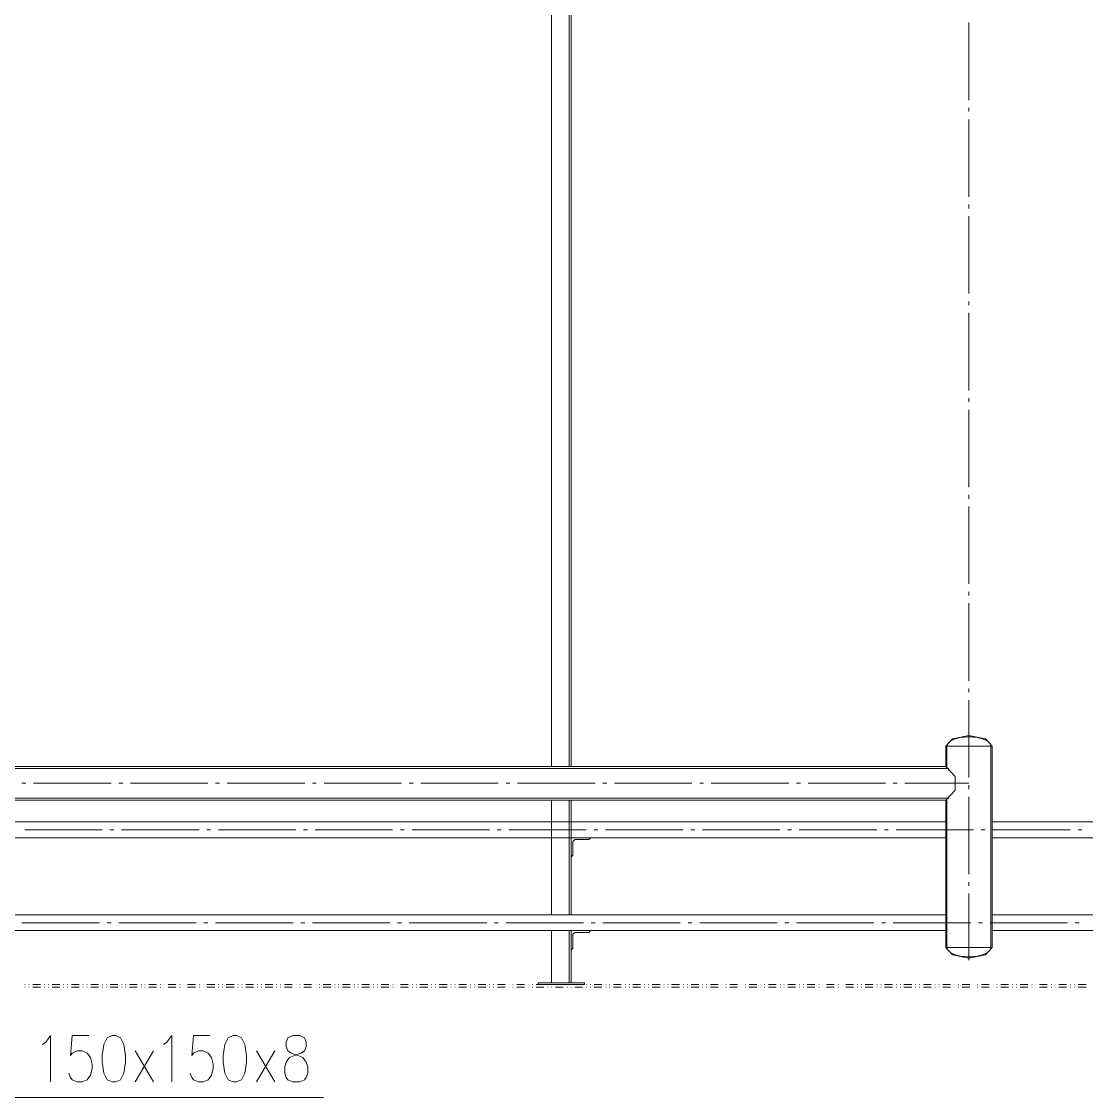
# Model space of a CAD drawing. Header units: millimetres. Extents: x 0 to 829, y 0 to 586.
# Drawn here: x 136.7 to 204.5, y 439.5 to 508 of the extents above; entities that cross this region are included whole.
import ezdxf

# ---------------------------------------------------------------- set-up
doc = ezdxf.new("R2010")
doc.units = ezdxf.units.MM

msp = doc.modelspace()

# ---------------------------------------------------------------- linework, layer by layer
at = {"color": 0, "lineweight": 0}
for points in [[(170.469278, 529.029083), (170.469278, 460.607833)], [(171.594639, 529.029083), (171.594639, 460.607833)], [(171.711056, 529.029083), (171.711056, 460.607833)], [(197.0405, 507.978833), (197.0405, 503.047)], [(197.0405, 502.556639), (197.0405, 502.309694)], [(197.0405, 501.815806), (197.0405, 496.8875)], [(197.0405, 496.393611), (197.0405, 496.146667)], [(197.0405, 495.652778), (197.0405, 490.724472)], [(197.0405, 490.230583), (197.0405, 489.983639)], [(197.0405, 489.493278), (197.0405, 484.561444)], [(197.0405, 484.071083), (197.0405, 483.824139)], [(197.0405, 483.33025), (197.0405, 478.401944)], [(197.0405, 477.908056), (197.0405, 477.661111)], [(197.0405, 477.167222), (197.0405, 472.238917)], [(197.0405, 471.745028), (197.0405, 471.498083)], [(197.0405, 471.007722), (197.0405, 466.075889)], [(197.0405, 465.585528), (197.0405, 465.338583)], [(197.0405, 464.844694), (197.0405, 459.916389)], [(198.518639, 461.909583), (198.084722, 462.385833), (197.0405, 462.583389), (195.99275, 462.385833), (195.558833, 461.909583)], [(198.4375, 461.909583), (198.4375, 461.934278), (198.433972, 461.958972), (198.426917, 461.983667), (198.416333, 462.008361), (198.40575, 462.036583), (198.388111, 462.061278), (198.370472, 462.085972), (198.345778, 462.114194), (198.321083, 462.142417), (198.292861, 462.167111), (198.261111, 462.191806), (198.225833, 462.220028), (198.187028, 462.244722), (198.144694, 462.269417), (198.098833, 462.290583), (198.052972, 462.315278), (198.003583, 462.336444), (197.950667, 462.357611), (197.894222, 462.37525), (197.837778, 462.392889), (197.717833, 462.428167), (197.590833, 462.452861), (197.456778, 462.477556), (197.319194, 462.491667), (197.181611, 462.50225), (197.0405, 462.505778), (196.899389, 462.50225), (196.758278, 462.491667), (196.620694, 462.477556), (196.486639, 462.452861), (196.359639, 462.428167), (196.239694, 462.392889), (196.18325, 462.37525), (196.130333, 462.357611), (196.077417, 462.336444), (196.0245, 462.315278), (195.978639, 462.290583), (195.932778, 462.269417), (195.893972, 462.244722), (195.855167, 462.220028), (195.819889, 462.191806), (195.784611, 462.167111), (195.756389, 462.142417), (195.731694, 462.114194), (195.710528, 462.085972), (195.689361, 462.061278), (195.67525, 462.036583), (195.661139, 462.008361), (195.650556, 461.983667), (195.6435, 461.958972), (195.639972, 461.934278), (195.639972, 461.909583)], [(195.558833, 461.909583), (198.518639, 461.909583)], [(195.558833, 461.909583), (195.558833, 460.607833)], [(195.639972, 461.909583), (195.639972, 460.5655)], [(198.4375, 461.909583), (198.4375, 449.093167)], [(198.518639, 461.909583), (198.518639, 449.093167)], [(102.757111, 460.487889), (195.759917, 460.487889)], [(102.954667, 460.607833), (195.558833, 460.607833)], [(195.558833, 458.477056), (196.155028, 459.108528), (196.155028, 459.976361), (195.558833, 460.607833)], [(136.764889, 459.542444), (137.011833, 459.542444)], [(137.505722, 459.542444), (142.434028, 459.542444)], [(142.927917, 459.542444), (143.174861, 459.542444)], [(143.66875, 459.542444), (148.597056, 459.542444)], [(149.090944, 459.542444), (149.334361, 459.542444)], [(149.82825, 459.542444), (154.760083, 459.542444)], [(155.250444, 459.542444), (155.497389, 459.542444)], [(155.991278, 459.542444), (160.919583, 459.542444)], [(161.413472, 459.542444), (161.660417, 459.542444)], [(162.154306, 459.542444), (167.082611, 459.542444)], [(167.5765, 459.542444), (167.823444, 459.542444)], [(168.313806, 459.542444), (173.245639, 459.542444)], [(173.736, 459.542444), (173.982944, 459.542444)], [(174.476833, 459.542444), (179.405139, 459.542444)], [(179.899028, 459.542444), (180.145972, 459.542444)], [(180.639861, 459.542444), (185.568167, 459.542444)], [(186.062056, 459.542444), (186.309, 459.542444)], [(186.799361, 459.542444), (191.731194, 459.542444)], [(192.221556, 459.542444), (192.4685, 459.542444)], [(192.962389, 459.542444), (197.0405, 459.542444)], [(197.0405, 459.4225), (197.0405, 459.175556)], [(102.757111, 458.597), (195.759917, 458.597)], [(102.954667, 458.477056), (195.558833, 458.477056)], [(170.469278, 458.477056), (170.469278, 451.171028)], [(171.594639, 458.477056), (171.594639, 451.171028)], [(171.711056, 458.477056), (171.711056, 451.171028)], [(195.558833, 458.477056), (195.558833, 449.093167)], [(195.639972, 458.519389), (195.639972, 449.093167)], [(197.0405, 458.681667), (197.0405, 453.753361)], [(102.834722, 457.087111), (195.558833, 457.087111)], [(198.518639, 457.087111), (365.629472, 457.087111)], [(136.941278, 456.586167), (141.869583, 456.586167)], [(142.363472, 456.586167), (142.610417, 456.586167)], [(143.104306, 456.586167), (148.032611, 456.586167)], [(148.5265, 456.586167), (148.773444, 456.586167)], [(149.263806, 456.586167), (154.195639, 456.586167)], [(154.686, 456.586167), (154.932944, 456.586167)], [(155.426833, 456.586167), (160.355139, 456.586167)], [(160.849028, 456.586167), (161.095972, 456.586167)], [(161.589861, 456.586167), (166.518167, 456.586167)], [(167.012056, 456.586167), (167.259, 456.586167)], [(167.749361, 456.586167), (172.681194, 456.586167)], [(173.171556, 456.586167), (173.4185, 456.586167)], [(173.912389, 456.586167), (178.840694, 456.586167)], [(179.334583, 456.586167), (179.581528, 456.586167)], [(180.075417, 456.586167), (185.003722, 456.586167)], [(185.497611, 456.586167), (185.744556, 456.586167)], [(186.234917, 456.586167), (191.16675, 456.586167)], [(191.660639, 456.586167), (191.904056, 456.586167)], [(192.397944, 456.586167), (197.329778, 456.586167)], [(197.820139, 456.586167), (198.067083, 456.586167)], [(198.560972, 456.586167), (203.489278, 456.586167)], [(203.983167, 456.586167), (204.230111, 456.586167)], [(102.834722, 456.081694), (195.558833, 456.081694)], [(171.947417, 455.965278), (171.831, 455.845333)], [(171.831, 455.845333), (171.831, 454.959861)], [(171.947417, 455.965278), (172.836417, 455.965278)], [(172.836417, 455.965278), (172.952833, 456.081694)], [(198.518639, 456.081694), (365.629472, 456.081694)], [(171.711056, 454.839917), (171.831, 454.959861)], [(197.0405, 453.259472), (197.0405, 453.012528)], [(197.0405, 452.522167), (197.0405, 448.281778)], [(102.834722, 451.171028), (195.558833, 451.171028)], [(198.518639, 451.171028), (365.629472, 451.171028)], [(102.834722, 450.165611), (195.558833, 450.165611)], [(136.764889, 450.670083), (141.696722, 450.670083)], [(142.187083, 450.670083), (142.434028, 450.670083)], [(142.927917, 450.670083), (147.856222, 450.670083)], [(148.350111, 450.670083), (148.597056, 450.670083)], [(149.090944, 450.670083), (154.01925, 450.670083)], [(154.513139, 450.670083), (154.760083, 450.670083)], [(155.250444, 450.670083), (160.182278, 450.670083)], [(160.672639, 450.670083), (160.919583, 450.670083)], [(161.413472, 450.670083), (166.341778, 450.670083)], [(166.835667, 450.670083), (167.082611, 450.670083)], [(167.5765, 450.670083), (172.504806, 450.670083)], [(170.469278, 450.165611), (170.469278, 446.845972)], [(171.594639, 450.165611), (171.594639, 446.845972)], [(171.711056, 450.165611), (171.711056, 446.845972)], [(172.836417, 450.049194), (172.952833, 450.165611)], [(172.998694, 450.670083), (173.245639, 450.670083)], [(173.736, 450.670083), (178.667833, 450.670083)], [(179.158194, 450.670083), (179.405139, 450.670083)], [(179.899028, 450.670083), (184.827333, 450.670083)], [(185.321222, 450.670083), (185.568167, 450.670083)], [(186.062056, 450.670083), (190.990361, 450.670083)], [(191.48425, 450.670083), (191.731194, 450.670083)], [(192.221556, 450.670083), (197.153389, 450.670083)], [(197.647278, 450.670083), (197.890694, 450.670083)], [(198.384583, 450.670083), (203.316417, 450.670083)], [(198.518639, 450.165611), (365.629472, 450.165611)], [(203.806778, 450.670083), (204.053722, 450.670083)], [(171.947417, 450.049194), (171.831, 449.92925)], [(171.831, 449.92925), (171.831, 449.043778)], [(171.947417, 450.049194), (172.836417, 450.049194)], [(171.711056, 448.923833), (171.831, 449.043778)], [(195.558833, 449.093167), (198.518639, 449.093167)], [(198.518639, 449.093167), (198.084722, 448.616917), (197.0405, 448.419361), (195.99275, 448.616917), (195.558833, 449.093167)], [(198.4375, 449.093167), (198.4375, 449.068472), (198.433972, 449.043778), (198.426917, 449.019083), (198.416333, 448.990861), (198.40575, 448.966167), (198.388111, 448.941472), (198.370472, 448.91325), (198.345778, 448.888556), (198.321083, 448.860333), (198.292861, 448.835639), (198.261111, 448.807417), (198.225833, 448.782722), (198.187028, 448.758028), (198.144694, 448.733333), (198.098833, 448.708639), (198.052972, 448.687472), (198.003583, 448.666306), (197.950667, 448.645139), (197.894222, 448.623972), (197.837778, 448.606333), (197.717833, 448.574583), (197.590833, 448.546361), (197.456778, 448.525194), (197.319194, 448.511083), (197.181611, 448.5005), (197.0405, 448.496972), (196.899389, 448.5005), (196.758278, 448.511083), (196.620694, 448.525194), (196.486639, 448.546361), (196.359639, 448.574583), (196.239694, 448.606333), (196.18325, 448.623972), (196.130333, 448.645139), (196.077417, 448.666306), (196.0245, 448.687472), (195.978639, 448.708639), (195.932778, 448.733333), (195.893972, 448.758028), (195.855167, 448.782722), (195.819889, 448.807417), (195.784611, 448.835639), (195.756389, 448.860333), (195.731694, 448.888556), (195.710528, 448.91325), (195.689361, 448.941472), (195.67525, 448.966167), (195.661139, 448.990861), (195.650556, 449.019083), (195.6435, 449.043778), (195.639972, 449.068472), (195.639972, 449.093167)], [(136.951861, 446.726028), (136.9695, 446.726028)], [(137.198806, 446.726028), (137.216444, 446.726028)], [(137.44575, 446.726028), (137.939639, 446.726028)], [(138.186583, 446.726028), (138.204222, 446.726028)], [(138.433528, 446.726028), (138.451167, 446.726028)], [(138.676944, 446.726028), (139.170833, 446.726028)], [(139.417778, 446.726028), (139.435417, 446.726028)], [(139.664722, 446.726028), (139.682361, 446.726028)], [(139.911667, 446.726028), (140.405556, 446.726028)], [(140.648972, 446.726028), (140.666611, 446.726028)], [(140.895917, 446.726028), (140.913556, 446.726028)], [(141.142861, 446.726028), (141.63675, 446.726028)], [(141.883694, 446.726028), (141.901333, 446.726028)], [(142.130639, 446.726028), (142.148278, 446.726028)], [(142.374056, 446.726028), (142.867944, 446.726028)], [(143.114889, 446.726028), (143.132528, 446.726028)], [(143.361833, 446.726028), (143.379472, 446.726028)], [(143.608778, 446.726028), (144.102667, 446.726028)], [(144.346083, 446.726028), (144.363722, 446.726028)], [(144.593028, 446.726028), (144.610667, 446.726028)], [(144.839972, 446.726028), (145.333861, 446.726028)], [(145.580806, 446.726028), (145.598444, 446.726028)], [(145.82775, 446.726028), (145.845389, 446.726028)], [(146.071167, 446.726028), (146.565056, 446.726028)], [(146.812, 446.726028), (146.829639, 446.726028)], [(147.058944, 446.726028), (147.076583, 446.726028)], [(147.305889, 446.726028), (147.799778, 446.726028)], [(148.043194, 446.726028), (148.060833, 446.726028)], [(148.290139, 446.726028), (148.307778, 446.726028)], [(148.537083, 446.726028), (149.030972, 446.726028)], [(149.277917, 446.726028), (149.295556, 446.726028)], [(149.524861, 446.726028), (149.5425, 446.726028)], [(149.771806, 446.726028), (150.262167, 446.726028)], [(150.509111, 446.726028), (150.52675, 446.726028)], [(150.756056, 446.726028), (150.773694, 446.726028)], [(151.003, 446.726028), (151.496889, 446.726028)], [(151.740306, 446.726028), (151.757944, 446.726028)], [(151.98725, 446.726028), (152.004889, 446.726028)], [(152.234194, 446.726028), (152.728083, 446.726028)], [(152.975028, 446.726028), (152.992667, 446.726028)], [(153.221972, 446.726028), (153.239611, 446.726028)], [(153.468917, 446.726028), (153.959278, 446.726028)], [(154.206222, 446.726028), (154.223861, 446.726028)], [(154.453167, 446.726028), (154.470806, 446.726028)], [(154.700111, 446.726028), (155.194, 446.726028)], [(155.437417, 446.726028), (155.455056, 446.726028)], [(155.684361, 446.726028), (155.702, 446.726028)], [(155.931306, 446.726028), (156.425194, 446.726028)], [(156.672139, 446.726028), (156.689778, 446.726028)], [(156.919083, 446.726028), (156.936722, 446.726028)], [(157.166028, 446.726028), (157.656389, 446.726028)], [(157.903333, 446.726028), (157.920972, 446.726028)], [(158.150278, 446.726028), (158.167917, 446.726028)], [(158.397222, 446.726028), (158.891111, 446.726028)], [(159.134528, 446.726028), (159.152167, 446.726028)], [(159.381472, 446.726028), (159.399111, 446.726028)], [(159.628417, 446.726028), (160.122306, 446.726028)], [(160.36925, 446.726028), (160.386889, 446.726028)], [(160.616194, 446.726028), (160.633833, 446.726028)], [(160.863139, 446.726028), (161.3535, 446.726028)], [(161.600444, 446.726028), (161.618083, 446.726028)], [(161.847389, 446.726028), (161.865028, 446.726028)], [(162.094333, 446.726028), (162.588222, 446.726028)], [(162.835167, 446.726028), (162.852806, 446.726028)], [(163.078583, 446.726028), (163.096222, 446.726028)], [(163.325528, 446.726028), (163.819417, 446.726028)], [(164.066361, 446.726028), (164.084, 446.726028)], [(164.313306, 446.726028), (164.330944, 446.726028)], [(164.56025, 446.726028), (165.050611, 446.726028)], [(165.297556, 446.726028), (165.315194, 446.726028)], [(165.5445, 446.726028), (165.562139, 446.726028)], [(165.791444, 446.726028), (166.285333, 446.726028)], [(166.532278, 446.726028), (166.549917, 446.726028)], [(166.775694, 446.726028), (166.793333, 446.726028)], [(167.022639, 446.726028), (167.516528, 446.726028)], [(167.763472, 446.726028), (167.781111, 446.726028)], [(168.010417, 446.726028), (168.028056, 446.726028)], [(168.257361, 446.726028), (168.747722, 446.726028)], [(168.994667, 446.726028), (169.012306, 446.726028)], [(169.241611, 446.726028), (169.25925, 446.726028)], [(169.488556, 446.726028), (169.982444, 446.726028)], [(169.612028, 446.845972), (169.612028, 446.726028)], [(169.612028, 446.845972), (172.568306, 446.845972)], [(169.612028, 446.726028), (172.568306, 446.726028)], [(170.229389, 446.726028), (170.247028, 446.726028)], [(170.472806, 446.726028), (170.490444, 446.726028)], [(170.71975, 446.726028), (171.213639, 446.726028)], [(171.460583, 446.726028), (171.478222, 446.726028)], [(171.707528, 446.726028), (171.725167, 446.726028)], [(171.954472, 446.726028), (172.444833, 446.726028)], [(172.568306, 446.845972), (172.568306, 446.726028)], [(172.691778, 446.726028), (172.709417, 446.726028)], [(172.938722, 446.726028), (172.956361, 446.726028)], [(173.185667, 446.726028), (173.679556, 446.726028)], [(173.9265, 446.726028), (173.944139, 446.726028)], [(174.169917, 446.726028), (174.187556, 446.726028)], [(174.416861, 446.726028), (174.91075, 446.726028)], [(175.157694, 446.726028), (175.175333, 446.726028)], [(175.404639, 446.726028), (175.422278, 446.726028)], [(175.651583, 446.726028), (176.141944, 446.726028)], [(176.388889, 446.726028), (176.406528, 446.726028)], [(176.635833, 446.726028), (176.653472, 446.726028)], [(176.882778, 446.726028), (177.376667, 446.726028)], [(177.623611, 446.726028), (177.64125, 446.726028)], [(177.867028, 446.726028), (177.884667, 446.726028)], [(178.113972, 446.726028), (178.607861, 446.726028)], [(178.854806, 446.726028), (178.872444, 446.726028)], [(179.10175, 446.726028), (179.119389, 446.726028)], [(179.348694, 446.726028), (179.839056, 446.726028)], [(180.086, 446.726028), (180.103639, 446.726028)], [(180.332944, 446.726028), (180.350583, 446.726028)], [(180.579889, 446.726028), (181.073778, 446.726028)], [(181.320722, 446.726028), (181.338361, 446.726028)], [(181.564139, 446.726028), (181.581778, 446.726028)], [(181.811083, 446.726028), (182.304972, 446.726028)], [(182.551917, 446.726028), (182.569556, 446.726028)], [(182.798861, 446.726028), (182.8165, 446.726028)], [(183.045806, 446.726028), (183.536167, 446.726028)], [(183.783111, 446.726028), (183.80075, 446.726028)], [(184.030056, 446.726028), (184.047694, 446.726028)], [(184.277, 446.726028), (184.770889, 446.726028)], [(185.017833, 446.726028), (185.035472, 446.726028)], [(185.26125, 446.726028), (185.278889, 446.726028)], [(185.508194, 446.726028), (186.002083, 446.726028)], [(186.249028, 446.726028), (186.266667, 446.726028)], [(186.495972, 446.726028), (186.513611, 446.726028)], [(186.742917, 446.726028), (187.233278, 446.726028)], [(187.480222, 446.726028), (187.497861, 446.726028)], [(187.727167, 446.726028), (187.744806, 446.726028)], [(187.974111, 446.726028), (188.468, 446.726028)], [(188.714944, 446.726028), (188.732583, 446.726028)], [(188.958361, 446.726028), (188.976, 446.726028)], [(189.205306, 446.726028), (189.699194, 446.726028)], [(189.946139, 446.726028), (189.963778, 446.726028)], [(190.193083, 446.726028), (190.210722, 446.726028)], [(190.440028, 446.726028), (190.930389, 446.726028)], [(191.177333, 446.726028), (191.194972, 446.726028)], [(191.424278, 446.726028), (191.441917, 446.726028)], [(191.671222, 446.726028), (192.165111, 446.726028)], [(192.412056, 446.726028), (192.429694, 446.726028)], [(192.659, 446.726028), (192.676639, 446.726028)], [(192.902417, 446.726028), (193.396306, 446.726028)], [(193.64325, 446.726028), (193.660889, 446.726028)], [(193.890194, 446.726028), (193.907833, 446.726028)], [(194.137139, 446.726028), (194.6275, 446.726028)], [(194.874444, 446.726028), (194.892083, 446.726028)], [(195.121389, 446.726028), (195.139028, 446.726028)], [(195.368333, 446.726028), (195.862222, 446.726028)], [(196.109167, 446.726028), (196.126806, 446.726028)], [(196.356111, 446.726028), (196.37375, 446.726028)], [(196.599528, 446.726028), (197.093417, 446.726028)], [(197.340361, 446.726028), (197.358, 446.726028)], [(197.587306, 446.726028), (197.604944, 446.726028)], [(197.83425, 446.726028), (198.324611, 446.726028)], [(198.571556, 446.726028), (198.589194, 446.726028)], [(198.8185, 446.726028), (198.836139, 446.726028)], [(199.065444, 446.726028), (199.559333, 446.726028)], [(199.806278, 446.726028), (199.823917, 446.726028)], [(200.053222, 446.726028), (200.070861, 446.726028)], [(200.296639, 446.726028), (200.790528, 446.726028)], [(201.037472, 446.726028), (201.055111, 446.726028)], [(201.284417, 446.726028), (201.302056, 446.726028)], [(201.531361, 446.726028), (202.021722, 446.726028)], [(202.268667, 446.726028), (202.286306, 446.726028)], [(202.515611, 446.726028), (202.53325, 446.726028)], [(202.762556, 446.726028), (203.256444, 446.726028)], [(203.503389, 446.726028), (203.521028, 446.726028)], [(203.750333, 446.726028), (203.767972, 446.726028)], [(203.99375, 446.726028), (204.487639, 446.726028)], [(136.951861, 446.567278), (136.9695, 446.567278)], [(137.198806, 446.567278), (137.216444, 446.567278)], [(137.44575, 446.567278), (137.939639, 446.567278)], [(138.186583, 446.567278), (138.204222, 446.567278)], [(138.433528, 446.567278), (138.451167, 446.567278)], [(138.676944, 446.567278), (139.170833, 446.567278)], [(139.417778, 446.567278), (139.435417, 446.567278)], [(139.664722, 446.567278), (139.682361, 446.567278)], [(139.911667, 446.567278), (140.405556, 446.567278)], [(140.648972, 446.567278), (140.666611, 446.567278)], [(140.895917, 446.567278), (140.913556, 446.567278)], [(141.142861, 446.567278), (141.63675, 446.567278)], [(141.883694, 446.567278), (141.901333, 446.567278)], [(142.130639, 446.567278), (142.148278, 446.567278)], [(142.374056, 446.567278), (142.867944, 446.567278)], [(143.114889, 446.567278), (143.132528, 446.567278)], [(143.361833, 446.567278), (143.379472, 446.567278)], [(143.608778, 446.567278), (144.102667, 446.567278)], [(144.346083, 446.567278), (144.363722, 446.567278)], [(144.593028, 446.567278), (144.610667, 446.567278)], [(144.839972, 446.567278), (145.333861, 446.567278)], [(145.580806, 446.567278), (145.598444, 446.567278)], [(145.82775, 446.567278), (145.845389, 446.567278)], [(146.071167, 446.567278), (146.565056, 446.567278)], [(146.812, 446.567278), (146.829639, 446.567278)], [(147.058944, 446.567278), (147.076583, 446.567278)], [(147.305889, 446.567278), (147.799778, 446.567278)], [(148.043194, 446.567278), (148.060833, 446.567278)], [(148.290139, 446.567278), (148.307778, 446.567278)], [(148.537083, 446.567278), (149.030972, 446.567278)], [(149.277917, 446.567278), (149.295556, 446.567278)], [(149.524861, 446.567278), (149.5425, 446.567278)], [(149.771806, 446.567278), (150.262167, 446.567278)], [(150.509111, 446.567278), (150.52675, 446.567278)], [(150.756056, 446.567278), (150.773694, 446.567278)], [(151.003, 446.567278), (151.496889, 446.567278)], [(151.740306, 446.567278), (151.757944, 446.567278)], [(151.98725, 446.567278), (152.004889, 446.567278)], [(152.234194, 446.567278), (152.728083, 446.567278)], [(152.975028, 446.567278), (152.992667, 446.567278)], [(153.221972, 446.567278), (153.239611, 446.567278)], [(153.468917, 446.567278), (153.959278, 446.567278)], [(154.206222, 446.567278), (154.223861, 446.567278)], [(154.453167, 446.567278), (154.470806, 446.567278)], [(154.700111, 446.567278), (155.194, 446.567278)], [(155.437417, 446.567278), (155.455056, 446.567278)], [(155.684361, 446.567278), (155.702, 446.567278)], [(155.931306, 446.567278), (156.425194, 446.567278)], [(156.672139, 446.567278), (156.689778, 446.567278)], [(156.919083, 446.567278), (156.936722, 446.567278)], [(157.166028, 446.567278), (157.656389, 446.567278)], [(157.903333, 446.567278), (157.920972, 446.567278)], [(158.150278, 446.567278), (158.167917, 446.567278)], [(158.397222, 446.567278), (158.891111, 446.567278)], [(159.134528, 446.567278), (159.152167, 446.567278)], [(159.381472, 446.567278), (159.399111, 446.567278)], [(159.628417, 446.567278), (160.122306, 446.567278)], [(160.36925, 446.567278), (160.386889, 446.567278)], [(160.616194, 446.567278), (160.633833, 446.567278)], [(160.863139, 446.567278), (161.3535, 446.567278)], [(161.600444, 446.567278), (161.618083, 446.567278)], [(161.847389, 446.567278), (161.865028, 446.567278)], [(162.094333, 446.567278), (162.588222, 446.567278)], [(162.835167, 446.567278), (162.852806, 446.567278)], [(163.078583, 446.567278), (163.096222, 446.567278)], [(163.325528, 446.567278), (163.819417, 446.567278)], [(164.066361, 446.567278), (164.084, 446.567278)], [(164.313306, 446.567278), (164.330944, 446.567278)], [(164.56025, 446.567278), (165.050611, 446.567278)], [(165.297556, 446.567278), (165.315194, 446.567278)], [(165.5445, 446.567278), (165.562139, 446.567278)], [(165.791444, 446.567278), (166.285333, 446.567278)], [(166.532278, 446.567278), (166.549917, 446.567278)], [(166.775694, 446.567278), (166.793333, 446.567278)], [(167.022639, 446.567278), (167.516528, 446.567278)], [(167.763472, 446.567278), (167.781111, 446.567278)], [(168.010417, 446.567278), (168.028056, 446.567278)], [(168.257361, 446.567278), (168.747722, 446.567278)], [(168.994667, 446.567278), (169.012306, 446.567278)], [(169.241611, 446.567278), (169.25925, 446.567278)], [(169.488556, 446.567278), (169.982444, 446.567278)], [(170.229389, 446.567278), (170.247028, 446.567278)], [(170.472806, 446.567278), (170.490444, 446.567278)], [(170.71975, 446.567278), (171.213639, 446.567278)], [(171.460583, 446.567278), (171.478222, 446.567278)], [(171.707528, 446.567278), (171.725167, 446.567278)], [(171.954472, 446.567278), (172.444833, 446.567278)], [(172.691778, 446.567278), (172.709417, 446.567278)], [(172.938722, 446.567278), (172.956361, 446.567278)], [(173.185667, 446.567278), (173.679556, 446.567278)], [(173.9265, 446.567278), (173.944139, 446.567278)], [(174.169917, 446.567278), (174.187556, 446.567278)], [(174.416861, 446.567278), (174.91075, 446.567278)], [(175.157694, 446.567278), (175.175333, 446.567278)], [(175.404639, 446.567278), (175.422278, 446.567278)], [(175.651583, 446.567278), (176.141944, 446.567278)], [(176.388889, 446.567278), (176.406528, 446.567278)], [(176.635833, 446.567278), (176.653472, 446.567278)], [(176.882778, 446.567278), (177.376667, 446.567278)], [(177.623611, 446.567278), (177.64125, 446.567278)], [(177.867028, 446.567278), (177.884667, 446.567278)], [(178.113972, 446.567278), (178.607861, 446.567278)], [(178.854806, 446.567278), (178.872444, 446.567278)], [(179.10175, 446.567278), (179.119389, 446.567278)], [(179.348694, 446.567278), (179.839056, 446.567278)], [(180.086, 446.567278), (180.103639, 446.567278)], [(180.332944, 446.567278), (180.350583, 446.567278)], [(180.579889, 446.567278), (181.073778, 446.567278)], [(181.320722, 446.567278), (181.338361, 446.567278)], [(181.564139, 446.567278), (181.581778, 446.567278)], [(181.811083, 446.567278), (182.304972, 446.567278)], [(182.551917, 446.567278), (182.569556, 446.567278)], [(182.798861, 446.567278), (182.8165, 446.567278)], [(183.045806, 446.567278), (183.536167, 446.567278)], [(183.783111, 446.567278), (183.80075, 446.567278)], [(184.030056, 446.567278), (184.047694, 446.567278)], [(184.277, 446.567278), (184.770889, 446.567278)], [(185.017833, 446.567278), (185.035472, 446.567278)], [(185.26125, 446.567278), (185.278889, 446.567278)], [(185.508194, 446.567278), (186.002083, 446.567278)], [(186.249028, 446.567278), (186.266667, 446.567278)], [(186.495972, 446.567278), (186.513611, 446.567278)], [(186.742917, 446.567278), (187.233278, 446.567278)], [(187.480222, 446.567278), (187.497861, 446.567278)], [(187.727167, 446.567278), (187.744806, 446.567278)], [(187.974111, 446.567278), (188.468, 446.567278)], [(188.714944, 446.567278), (188.732583, 446.567278)], [(188.958361, 446.567278), (188.976, 446.567278)], [(189.205306, 446.567278), (189.699194, 446.567278)], [(189.946139, 446.567278), (189.963778, 446.567278)], [(190.193083, 446.567278), (190.210722, 446.567278)], [(190.440028, 446.567278), (190.930389, 446.567278)], [(191.177333, 446.567278), (191.194972, 446.567278)], [(191.424278, 446.567278), (191.441917, 446.567278)], [(191.671222, 446.567278), (192.165111, 446.567278)], [(192.412056, 446.567278), (192.429694, 446.567278)], [(192.659, 446.567278), (192.676639, 446.567278)], [(192.902417, 446.567278), (193.396306, 446.567278)], [(193.64325, 446.567278), (193.660889, 446.567278)], [(193.890194, 446.567278), (193.907833, 446.567278)], [(194.137139, 446.567278), (194.6275, 446.567278)], [(194.874444, 446.567278), (194.892083, 446.567278)], [(195.121389, 446.567278), (195.139028, 446.567278)], [(195.368333, 446.567278), (195.862222, 446.567278)], [(196.109167, 446.567278), (196.126806, 446.567278)], [(196.356111, 446.567278), (196.37375, 446.567278)], [(196.599528, 446.567278), (197.093417, 446.567278)], [(197.340361, 446.567278), (197.358, 446.567278)], [(197.587306, 446.567278), (197.604944, 446.567278)], [(197.83425, 446.567278), (198.324611, 446.567278)], [(198.571556, 446.567278), (198.589194, 446.567278)], [(198.8185, 446.567278), (198.836139, 446.567278)], [(199.065444, 446.567278), (199.559333, 446.567278)], [(199.806278, 446.567278), (199.823917, 446.567278)], [(200.053222, 446.567278), (200.070861, 446.567278)], [(200.296639, 446.567278), (200.790528, 446.567278)], [(201.037472, 446.567278), (201.055111, 446.567278)], [(201.284417, 446.567278), (201.302056, 446.567278)], [(201.531361, 446.567278), (202.021722, 446.567278)], [(202.268667, 446.567278), (202.286306, 446.567278)], [(202.515611, 446.567278), (202.53325, 446.567278)], [(202.762556, 446.567278), (203.256444, 446.567278)], [(203.503389, 446.567278), (203.521028, 446.567278)], [(203.750333, 446.567278), (203.767972, 446.567278)], [(203.99375, 446.567278), (204.487639, 446.567278)], [(138.063111, 442.923083), (138.274778, 443.064194), (138.58875, 443.484), (138.58875, 440.527722)], [(141.019389, 443.484), (139.964583, 443.484), (139.85875, 442.217528), (139.964583, 442.358639), (140.282083, 442.49975), (140.596056, 442.49975), (140.913556, 442.358639), (141.125222, 442.076417), (141.231056, 441.653083), (141.231056, 441.370861), (141.125222, 440.951056), (140.913556, 440.668833), (140.596056, 440.527722), (140.282083, 440.527722), (139.964583, 440.668833), (139.85875, 440.809944), (139.752917, 441.092167)], [(145.774833, 442.923083), (145.9865, 443.064194), (146.300472, 443.484), (146.300472, 440.527722)], [(148.731111, 443.484), (147.676306, 443.484), (147.570472, 442.217528), (147.676306, 442.358639), (147.990278, 442.49975), (148.307778, 442.49975), (148.625278, 442.358639), (148.836944, 442.076417), (148.942778, 441.653083), (148.942778, 441.370861), (148.836944, 440.951056), (148.625278, 440.668833), (148.307778, 440.527722), (147.990278, 440.527722), (147.676306, 440.668833), (147.570472, 440.809944), (147.464639, 441.092167)], [(143.979194, 440.527722), (145.139833, 442.49975)], [(145.139833, 440.527722), (143.979194, 442.49975)], [(151.687389, 440.527722), (152.851556, 442.49975)], [(152.851556, 440.527722), (151.687389, 442.49975)], [(134.119056, 439.539944), (155.948944, 439.539944)]]:
    msp.add_lwpolyline(points, dxfattribs=at)
for points in [[(142.497528, 443.484), (142.183556, 443.342889), (141.971889, 442.923083), (141.866056, 442.217528), (141.866056, 441.794194), (141.971889, 441.092167), (142.183556, 440.668833), (142.497528, 440.527722), (142.709194, 440.527722), (143.026694, 440.668833), (143.238361, 441.092167), (143.344194, 441.794194), (143.344194, 442.217528), (143.238361, 442.923083), (143.026694, 443.342889), (142.709194, 443.484)], [(150.20925, 443.484), (149.89175, 443.342889), (149.683611, 442.923083), (149.577778, 442.217528), (149.577778, 441.794194), (149.683611, 441.092167), (149.89175, 440.668833), (150.20925, 440.527722), (150.420917, 440.527722), (150.738417, 440.668833), (150.950083, 441.092167), (151.055917, 441.794194), (151.055917, 442.217528), (150.950083, 442.923083), (150.738417, 443.342889), (150.420917, 443.484)], [(154.012194, 443.484), (153.694694, 443.342889), (153.588861, 443.064194), (153.588861, 442.781972), (153.694694, 442.49975), (153.906361, 442.358639), (154.329694, 442.217528), (154.647194, 442.076417), (154.858861, 441.794194), (154.964694, 441.511972), (154.964694, 441.092167), (154.858861, 440.809944), (154.753028, 440.668833), (154.435528, 440.527722), (154.012194, 440.527722), (153.694694, 440.668833), (153.588861, 440.809944), (153.486556, 441.092167), (153.486556, 441.511972), (153.588861, 441.794194), (153.800528, 442.076417), (154.118028, 442.217528), (154.541361, 442.358639), (154.753028, 442.49975), (154.858861, 442.781972), (154.858861, 443.064194), (154.753028, 443.342889), (154.435528, 443.484)]]:
    msp.add_lwpolyline(points, close=True, dxfattribs=at)

doc.saveas('drawing.dxf')
